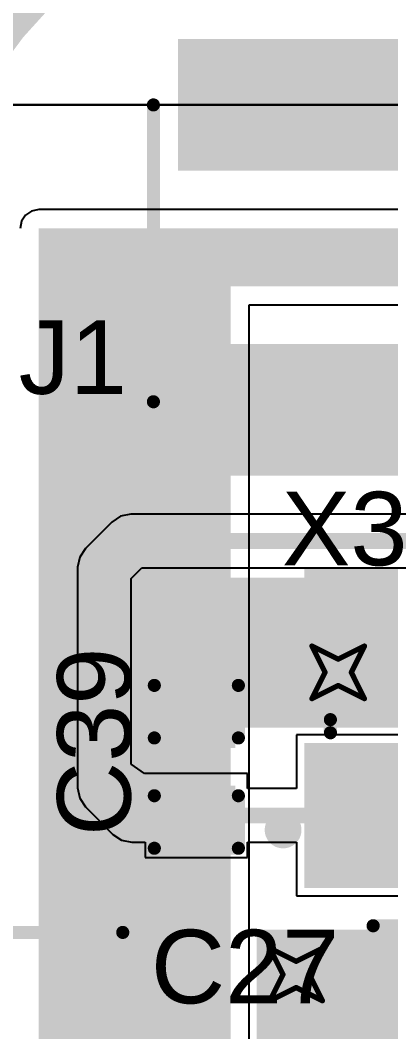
# Model space of a CAD drawing. Header units: inches. Extents: x -8 to 384, y -12 to 64.
# Drawn here: x -2.29 to 1.3, y 17.94 to 27.72 of the extents above; entities that cross this region are included whole.
import ezdxf

# ---------------------------------------------------------------- set-up
doc = ezdxf.new("R2010")
doc.units = ezdxf.units.IN
for name, color, linetype in [('Board_outline', 216, 'Continuous'), ('Bottom Layer', 5, 'Continuous'), ('Drill Drawing', 1, 'Continuous'), ('Top Layer', 1, 'Continuous'), ('Top Overlay', 2, 'Continuous'), ('Top Paste', 8, 'Continuous'), ('Top Solder', 216, 'Continuous'), ('Via Holes', 16, 'Continuous')]:
    doc.layers.add(name, color=color, linetype=linetype)
doc.styles.add('Arial', font='', dxfattribs={"height": 0.2})
doc.styles.get('Arial').set_extended_font_data('Arial')

# ---------------------------------------------------------------- blocks, each defined once
blk = doc.blocks.new('HC_FPC_05_20_15RLTAG_6')
at = {"layer": 'Top Overlay', "const_width": 0.127}
for points in [[(-3.906, 1.3971), (-5.5199, 1.3971)], [(-5.5199, -0.0688), (-5.5199, 1.3971)]]:
    blk.add_lwpolyline(points, dxfattribs=at)
at = {"layer": 'Top Overlay', "const_width": 0.0635}
blk.add_lwpolyline([(-5.5517, 1.3971, 1), (-5.4882, 1.3971, 1)], format="xyb", close=True, dxfattribs=at)
blk.add_lwpolyline([(-5.5517, 1.3971, 1), (-5.4882, 1.3971, 1)], format="xyb", close=True, dxfattribs=at)
blk = doc.blocks.new('XC32M4_32_000_F12NLDT_7')
at = {"layer": 'Top Layer'}
for points in [[(-1.8, 1.45), (-0.5, 1.45), (-0.5, 0.25), (-1.8, 0.25)], [(0.5, 1.45), (1.8, 1.45), (1.8, 0.25), (0.5, 0.25)], [(-1.8, -0.25), (-0.5, -0.25), (-0.5, -1.45), (-1.8, -1.45)], [(0.5, -0.25), (1.8, -0.25), (1.8, -1.45), (0.5, -1.45)]]:
    blk.add_hatch(color=1, dxfattribs=at).paths.add_polyline_path(points)
at = {"layer": 'Top Paste'}
for points in [[(-1.8, 1.45), (-0.5, 1.45), (-0.5, 0.25), (-1.8, 0.25)], [(0.5, 1.45), (1.8, 1.45), (1.8, 0.25), (0.5, 0.25)], [(-1.8, -0.25), (-0.5, -0.25), (-0.5, -1.45), (-1.8, -1.45)], [(0.5, -0.25), (1.8, -0.25), (1.8, -1.45), (0.5, -1.45)]]:
    blk.add_hatch(color=8, dxfattribs=at).paths.add_polyline_path(points)
at = {"layer": 'Top Solder'}
for points in [[(-1.9016, 1.5516), (-0.3984, 1.5516), (-0.3984, 0.1484), (-1.9016, 0.1484)], [(0.3984, 1.5516), (1.9016, 1.5516), (1.9016, 0.1484), (0.3984, 0.1484)], [(-1.9016, -0.1484), (-0.3984, -0.1484), (-0.3984, -1.5516), (-1.9016, -1.5516)], [(0.3984, -0.1484), (1.9016, -0.1484), (1.9016, -1.5516), (0.3984, -1.5516)]]:
    blk.add_hatch(color=216, dxfattribs=at).paths.add_polyline_path(points)
at = {"layer": 'Top Overlay', "const_width": 0.127}
for points in [[(-0.2024, 1.2954), (0.204, 1.2954)], [(-1.6502, -0.0508), (-1.6502, 0.0762)], [(1.6264, -0.0508), (1.6264, 0.0762)], [(-0.2024, -1.2954), (0.204, -1.2954)]]:
    blk.add_lwpolyline(points, dxfattribs=at)
at = {"layer": 'Top Overlay'}
for points, const_width in [([(-0.2341, 1.2954, 1), (-0.1706, 1.2954, 1)], 0.0635), ([(0.1723, 1.2954, 1), (0.2358, 1.2954, 1)], 0.0635), ([(-1.6819, 0.0762, 1), (-1.6184, 0.0762, 1)], 0.0635), ([(1.5947, 0.0762, 1), (1.6582, 0.0762, 1)], 0.0635), ([(-1.6819, -0.0508, 1), (-1.6184, -0.0508, 1)], 0.0635), ([(1.5947, -0.0508, 1), (1.6582, -0.0508, 1)], 0.0635), ([(-2.0566, -0.9906, 1), (-2.1582, -0.9906, 1)], 0.254), ([(-2.2217, -0.9906, 1), (-2.0947, -0.9906, 1)], 0.127), ([(-2.1201, -0.9906, 1), (-1.9931, -0.9906, 1)], 0.127), ([(-0.2341, -1.2954, 1), (-0.1706, -1.2954, 1)], 0.0635), ([(0.1723, -1.2954, 1), (0.2358, -1.2954, 1)], 0.0635)]:
    blk.add_lwpolyline(points, format="xyb", close=True, dxfattribs=dict(at, const_width=const_width))
blk = doc.blocks.new('C___0402_23')
at = {"layer": 'Top Layer'}
for points in [[(-0.6985, -0.3175), (-0.6985, 0.3175), (-0.2413, 0.3175), (-0.2413, -0.3175)], [(0.2413, -0.3175), (0.2413, 0.3175), (0.6985, 0.3175), (0.6985, -0.3175)]]:
    blk.add_hatch(color=1, dxfattribs=at).paths.add_polyline_path(points)
at = {"layer": 'Top Paste'}
for points in [[(-0.6985, -0.3175), (-0.6985, 0.3175), (-0.2413, 0.3175), (-0.2413, -0.3175)], [(0.2413, -0.3175), (0.2413, 0.3175), (0.6985, 0.3175), (0.6985, -0.3175)]]:
    blk.add_hatch(color=8, dxfattribs=at).paths.add_polyline_path(points)
at = {"layer": 'Top Solder'}
for points in [[(-0.7585, -0.3775), (-0.7585, 0.3775), (-0.1813, 0.3775), (-0.1813, -0.3775)], [(0.1813, -0.3775), (0.1813, 0.3775), (0.7585, 0.3775), (0.7585, -0.3775)]]:
    blk.add_hatch(color=216, dxfattribs=at).paths.add_polyline_path(points)
at = {"layer": 'Top Overlay', "const_width": 0.127}
for points in [[(-0.7874, -0.4064), (-0.7874, 0.4064)], [(-0.2794, 0.4064), (-0.7874, 0.4064)], [(0.7874, 0.4064), (0.2794, 0.4064)], [(0.7874, -0.4064), (0.7874, 0.4064)], [(-0.2794, -0.4064), (-0.7874, -0.4064)], [(0.7874, -0.4064), (0.2794, -0.4064)]]:
    blk.add_lwpolyline(points, dxfattribs=at)
at = {"layer": 'Top Overlay', "const_width": 0.0635}
for points in [[(-0.8191, 0.4064, 1), (-0.7556, 0.4064, 1)], [(-0.8191, 0.4064, 1), (-0.7556, 0.4064, 1)], [(-0.3111, 0.4064, 1), (-0.2477, 0.4064, 1)], [(0.2477, 0.4064, 1), (0.3111, 0.4064, 1)], [(0.7556, 0.4064, 1), (0.8191, 0.4064, 1)], [(0.7556, 0.4064, 1), (0.8191, 0.4064, 1)], [(-0.8191, -0.4064, 1), (-0.7556, -0.4064, 1)], [(-0.8191, -0.4064, 1), (-0.7556, -0.4064, 1)], [(-0.3111, -0.4064, 1), (-0.2477, -0.4064, 1)], [(0.2477, -0.4064, 1), (0.3111, -0.4064, 1)], [(0.7556, -0.4064, 1), (0.8191, -0.4064, 1)], [(0.7556, -0.4064, 1), (0.8191, -0.4064, 1)]]:
    blk.add_lwpolyline(points, format="xyb", close=True, dxfattribs=at)
blk = doc.blocks.new('X322516MOB4SI_41')
at = {"layer": 'Top Layer'}
for points in [[(-1.8, 1.45), (-0.4, 1.45), (-0.4, 0.25), (-1.8, 0.25)], [(0.4, 1.45), (1.8, 1.45), (1.8, 0.25), (0.4, 0.25)], [(-1.8, -0.25), (-0.4, -0.25), (-0.4, -1.45), (-1.8, -1.45)], [(0.4, -0.25), (1.8, -0.25), (1.8, -1.45), (0.4, -1.45)]]:
    blk.add_hatch(color=1, dxfattribs=at).paths.add_polyline_path(points)
at = {"layer": 'Top Paste'}
for points in [[(-1.8, 1.45), (-0.4, 1.45), (-0.4, 0.25), (-1.8, 0.25)], [(0.4, 1.45), (1.8, 1.45), (1.8, 0.25), (0.4, 0.25)], [(-1.8, -0.25), (-0.4, -0.25), (-0.4, -1.45), (-1.8, -1.45)], [(0.4, -0.25), (1.8, -0.25), (1.8, -1.45), (0.4, -1.45)]]:
    blk.add_hatch(color=8, dxfattribs=at).paths.add_polyline_path(points)
at = {"layer": 'Top Solder'}
for points in [[(-1.9016, 1.5516), (-0.2984, 1.5516), (-0.2984, 0.1484), (-1.9016, 0.1484)], [(0.2984, 1.5516), (1.9016, 1.5516), (1.9016, 0.1484), (0.2984, 0.1484)], [(-1.9016, -0.1484), (-0.2984, -0.1484), (-0.2984, -1.5516), (-1.9016, -1.5516)], [(0.2984, -0.1484), (1.9016, -0.1484), (1.9016, -1.5516), (0.2984, -1.5516)]]:
    blk.add_hatch(color=216, dxfattribs=at).paths.add_polyline_path(points)
at = {"layer": 'Top Overlay', "const_width": 0.127}
for points in [[(-1.8796, -1.524), (-1.8796, 1.524)], [(-1.8796, 1.524), (1.8796, 1.524)], [(1.8796, -1.524), (1.8796, 1.524)], [(-1.8796, -1.524), (1.8796, -1.524)]]:
    blk.add_lwpolyline(points, dxfattribs=at)
at = {"layer": 'Top Overlay'}
for points, const_width in [([(-1.9114, 1.524, 1), (-1.8478, 1.524, 1)], 0.0635), ([(-1.9114, 1.524, 1), (-1.8478, 1.524, 1)], 0.0635), ([(1.8478, 1.524, 1), (1.9114, 1.524, 1)], 0.0635), ([(1.8478, 1.524, 1), (1.9114, 1.524, 1)], 0.0635), ([(-2.0828, -1.4224, 1), (-2.1844, -1.4224, 1)], 0.254), ([(-2.2479, -1.4224, 1), (-2.1209, -1.4224, 1)], 0.127), ([(-2.1463, -1.4224, 1), (-2.0193, -1.4224, 1)], 0.127), ([(-1.9114, -1.524, 1), (-1.8478, -1.524, 1)], 0.0635), ([(-1.9114, -1.524, 1), (-1.8478, -1.524, 1)], 0.0635), ([(1.8478, -1.524, 1), (1.9114, -1.524, 1)], 0.0635), ([(1.8478, -1.524, 1), (1.9114, -1.524, 1)], 0.0635)]:
    blk.add_lwpolyline(points, format="xyb", close=True, dxfattribs=dict(at, const_width=const_width))
blk = doc.blocks.new('U_FL_R_SMT_1_80__71')
at = {"layer": 'Top Layer'}
for points in [[(-2.01, 2.125), (-0.94, 2.125), (-0.94, -0.075), (-2.01, -0.075)], [(0.94, 2.125), (2.01, 2.125), (2.01, -0.075), (0.94, -0.075)], [(-0.51, -0.3884), (0.51, -0.3884), (0.51, -1.4584), (-0.51, -1.4584)]]:
    blk.add_hatch(color=1, dxfattribs=at).paths.add_polyline_path(points)
at = {"layer": 'Top Paste'}
for points in [[(-2.01, 2.125), (-0.94, 2.125), (-0.94, -0.075), (-2.01, -0.075)], [(0.94, 2.125), (2.01, 2.125), (2.01, -0.075), (0.94, -0.075)], [(-0.51, -0.3884), (0.51, -0.3884), (0.51, -1.4584), (-0.51, -1.4584)]]:
    blk.add_hatch(color=8, dxfattribs=at).paths.add_polyline_path(points)
at = {"layer": 'Top Solder'}
for points in [[(-2.1116, 2.2266), (-0.8384, 2.2266), (-0.8384, -0.1766), (-2.1116, -0.1766)], [(0.8384, 2.2266), (2.1116, 2.2266), (2.1116, -0.1766), (0.8384, -0.1766)], [(-0.6116, -0.2868), (0.6116, -0.2868), (0.6116, -1.56), (-0.6116, -1.56)]]:
    blk.add_hatch(color=216, dxfattribs=at).paths.add_polyline_path(points)
at = {"layer": 'Top Overlay', "const_width": 0.127}
for points in [[(1.4732, 2.4638), (-1.397, 2.4638)], [(-1.524, -0.2794), (-1.524, -0.7366)], [(1.5748, -0.2794), (1.5748, -0.7366)], [(-1.524, -0.7366), (-0.7874, -0.7366)], [(1.5748, -0.7366), (0.8382, -0.7366)]]:
    blk.add_lwpolyline(points, dxfattribs=at)
at = {"layer": 'Top Overlay', "const_width": 0.0635}
for points in [[(-1.4287, 2.4638, 1), (-1.3652, 2.4638, 1)], [(1.4414, 2.4638, 1), (1.5049, 2.4638, 1)], [(-1.5558, -0.2794, 1), (-1.4923, -0.2794, 1)], [(1.5431, -0.2794, 1), (1.6066, -0.2794, 1)], [(-1.5558, -0.7366, 1), (-1.4923, -0.7366, 1)], [(-1.5558, -0.7366, 1), (-1.4923, -0.7366, 1)], [(-0.8192, -0.7366, 1), (-0.7557, -0.7366, 1)], [(0.8065, -0.7366, 1), (0.87, -0.7366, 1)], [(1.5431, -0.7366, 1), (1.6066, -0.7366, 1)], [(1.5431, -0.7366, 1), (1.6066, -0.7366, 1)]]:
    blk.add_lwpolyline(points, format="xyb", close=True, dxfattribs=at)

msp = doc.modelspace()

# ---------------------------------------------------------------- hatches: boundary and pattern name
at = {"layer": 'Bottom Layer'}
for points in [[(-2.1082, 25.146), (12.573, 25.146), (12.573, 25.7048), (-2.1082, 25.7048)], [(-2.1082, 15.9258), (-0.254, 15.9258), (-0.254, 25.527), (-2.1082, 25.527)]]:
    msp.add_hatch(color=5, dxfattribs=at).paths.add_polyline_path(points)
h = msp.add_hatch(color=5, dxfattribs=at)
edge = h.paths.add_edge_path()
edge.add_arc((0.7874, 21.4122), 0.3, 0, 360)
h = msp.add_hatch(color=5, dxfattribs=at)
edge = h.paths.add_edge_path()
edge.add_arc((0.381, 18.4912), 0.3, 0, 360)
at = {"layer": 'Top Layer'}
for points in [[(-0.9144, 20.8788), (1.9304, 20.8788), (1.9304, 22.3266), (-0.9144, 22.3266)], [(0, 17.5006), (2.8448, 17.5006), (2.8448, 18.923), (0, 18.923)]]:
    msp.add_hatch(color=1, dxfattribs=at).paths.add_polyline_path(points)
h = msp.add_hatch(color=1, dxfattribs=at)
edge = h.paths.add_edge_path()
edge.add_arc((0.7874, 21.4122), 0.3, 0, 360)
h = msp.add_hatch(color=1, dxfattribs=at)
edge = h.paths.add_edge_path()
edge.add_arc((0.381, 18.4912), 0.3, 0, 360)
at = {"layer": 'Via Holes'}
h = msp.add_hatch(color=7, dxfattribs=at)
edge = h.paths.add_edge_path()
edge.add_arc((0.7874, 21.4122), 0.15, 0, 360)
h = msp.add_hatch(color=7, dxfattribs=at)
edge = h.paths.add_edge_path()
edge.add_arc((0.381, 18.4912), 0.15, 0, 360)

# ---------------------------------------------------------------- linework, layer by layer
at = {"layer": 'Board_outline', "const_width": 0.254}
msp.add_lwpolyline([(37.5368, 13.3604, 1), (-7.4632, 13.3604, 1)], format="xyb", close=True, dxfattribs=at)
at = {"layer": 'Bottom Layer'}
for p, q in [((33.401, 26.8986), (-3.2258, 26.8986)), ((-2.6287, 26.8986), (32.7023, 26.8986)), ((-2.2364, 25.833), (-2.2757, 25.7742)), ((-2.1776, 25.8723), (-2.2364, 25.833)), ((-2.1082, 25.8861), (-2.1776, 25.8723)), ((12.573, 25.8861), (-2.1082, 25.8861)), ((-2.2757, 25.7742), (-2.2895, 25.7048)), ((-0.0727, 15.9258), (-0.0727, 24.9647)), ((-0.0727, 24.9647), (11.8329, 24.9647))]:
    msp.add_line(p, q, dxfattribs=at)
at = {"layer": 'Drill Drawing', "const_width": 0.0508}
for points in [[(0.5334, 21.6662), (0.7874, 21.5392)], [(0.5334, 21.6662), (0.6604, 21.4122)], [(0.7874, 21.5392), (1.0414, 21.6662)], [(0.9144, 21.4122), (1.0414, 21.6662)], [(0.5334, 21.1582), (0.6604, 21.4122)], [(0.9144, 21.4122), (1.0414, 21.1582)], [(0.5334, 21.1582), (0.7874, 21.2852)], [(0.7874, 21.2852), (1.0414, 21.1582)], [(0.127, 18.7452), (0.381, 18.6182)], [(0.127, 18.7452), (0.254, 18.4912)], [(0.381, 18.6182), (0.635, 18.7452)], [(0.508, 18.4912), (0.635, 18.7452)], [(0.127, 18.2372), (0.254, 18.4912)], [(0.508, 18.4912), (0.635, 18.2372)], [(0.127, 18.2372), (0.381, 18.3642)], [(0.381, 18.3642), (0.635, 18.2372)]]:
    msp.add_lwpolyline(points, dxfattribs=at)
at = {"layer": 'Drill Drawing', "const_width": 0.0254}
for points in [[(0.5207, 21.6662, 1), (0.5461, 21.6662, 1)], [(0.5207, 21.6662, 1), (0.5461, 21.6662, 1)], [(1.0287, 21.6662, 1), (1.0541, 21.6662, 1)], [(1.0287, 21.6662, 1), (1.0541, 21.6662, 1)], [(0.7747, 21.5392, 1), (0.8001, 21.5392, 1)], [(0.7747, 21.5392, 1), (0.8001, 21.5392, 1)], [(0.6477, 21.4122, 1), (0.6731, 21.4122, 1)], [(0.6477, 21.4122, 1), (0.6731, 21.4122, 1)], [(0.9017, 21.4122, 1), (0.9271, 21.4122, 1)], [(0.9017, 21.4122, 1), (0.9271, 21.4122, 1)], [(0.7747, 21.2852, 1), (0.8001, 21.2852, 1)], [(0.7747, 21.2852, 1), (0.8001, 21.2852, 1)], [(0.5207, 21.1582, 1), (0.5461, 21.1582, 1)], [(0.5207, 21.1582, 1), (0.5461, 21.1582, 1)], [(1.0287, 21.1582, 1), (1.0541, 21.1582, 1)], [(1.0287, 21.1582, 1), (1.0541, 21.1582, 1)], [(0.1143, 18.7452, 1), (0.1397, 18.7452, 1)], [(0.1143, 18.7452, 1), (0.1397, 18.7452, 1)], [(0.6223, 18.7452, 1), (0.6477, 18.7452, 1)], [(0.6223, 18.7452, 1), (0.6477, 18.7452, 1)], [(0.3683, 18.6182, 1), (0.3937, 18.6182, 1)], [(0.3683, 18.6182, 1), (0.3937, 18.6182, 1)], [(0.2413, 18.4912, 1), (0.2667, 18.4912, 1)], [(0.2413, 18.4912, 1), (0.2667, 18.4912, 1)], [(0.4953, 18.4912, 1), (0.5207, 18.4912, 1)], [(0.4953, 18.4912, 1), (0.5207, 18.4912, 1)], [(0.3683, 18.3642, 1), (0.3937, 18.3642, 1)], [(0.3683, 18.3642, 1), (0.3937, 18.3642, 1)], [(0.1143, 18.2372, 1), (0.1397, 18.2372, 1)], [(0.1143, 18.2372, 1), (0.1397, 18.2372, 1)], [(0.6223, 18.2372, 1), (0.6477, 18.2372, 1)], [(0.6223, 18.2372, 1), (0.6477, 18.2372, 1)]]:
    msp.add_lwpolyline(points, format="xyb", close=True, dxfattribs=at)
at = {"layer": 'Top Layer'}
for p, q in [((33.401, 26.8986), (-3.2258, 26.8986)), ((-2.6287, 26.8986), (8.9285, 26.8986)), ((-1.3183, 22.9215), (-1.4023, 22.8653)), ((-1.2192, 22.9412), (-1.3183, 22.9215)), ((5.6077, 22.9412), (-1.2192, 22.9412)), ((-1.4023, 22.8653), (-1.6563, 22.6113)), ((-1.6563, 22.6113), (-1.7125, 22.5273)), ((-1.7125, 22.5273), (-1.7322, 22.4282)), ((-1.7322, 22.4282), (-1.7322, 20.2946)), ((-1.2142, 22.3209), (-1.1119, 22.4232)), ((-1.1119, 22.4232), (2.6844, 22.4232)), ((-1.2142, 20.5251), (-1.2142, 22.3209)), ((2.04, 20.8066), (0.3844, 20.8066)), ((0.3844, 20.8066), (0.3844, 20.2878)), ((-1.0872, 20.4327), (-1.2142, 20.5251)), ((-1.0795, 20.4352), (-1.0872, 20.4327)), ((-0.0889, 20.4352), (-1.0795, 20.4352)), ((-1.0795, 20.4352), (-1.0795, 20.4352)), ((-0.0889, 20.2878), (-0.0889, 20.4352)), ((-1.7322, 20.2946), (-1.7125, 20.1955)), ((0.3844, 20.2878), (-0.0889, 20.2878)), ((-1.7125, 20.1955), (-1.6563, 20.1115)), ((-1.6563, 20.1115), (-1.3905, 19.8457)), ((-1.3905, 19.8457), (-1.3065, 19.7895)), ((-1.3065, 19.7895), (-1.2074, 19.7698)), ((-1.2074, 19.7698), (-1.0795, 19.7698)), ((-1.0795, 19.7698), (-1.0795, 19.6224)), ((-0.0889, 19.6224), (-0.0889, 19.7698)), ((-0.0889, 19.7698), (0.3844, 19.7698)), ((0.3844, 19.7698), (0.3844, 19.251)), ((-1.0795, 19.6224), (-0.0889, 19.6224)), ((0.3844, 19.251), (2.04, 19.251))]:
    msp.add_line(p, q, dxfattribs=at)
for points, const_width in [([(-1.4732, 22.4282), (-1.2192, 22.6822)], 0.1524), ([(-1.2192, 22.6822), (5.715, 22.6822)], 0.1524), ([(-1.4732, 20.2946), (-1.4732, 22.4282)], 0.1524), ([(1.1684, 21.8948), (1.1684, 22.2118)], 0.2032), ([(1.2122, 21.7288), (1.5828, 21.4082)], 0.5588), ([(-1.4732, 20.2946), (-1.2074, 20.0288)], 0.1524), ([(-1.2074, 20.0288), (-0.5842, 20.0288)], 0.1524), ([(-0.5842, 20.0288), (1.2122, 20.0288)], 0.1524)]:
    msp.add_lwpolyline(points, dxfattribs=dict(at, const_width=const_width))
for points, const_width in [([(-1.2573, 22.6822, 1), (-1.1811, 22.6822, 1)], 0.0762), ([(-1.2573, 22.6822, 1), (-1.1811, 22.6822, 1)], 0.0762), ([(-1.5113, 22.4282, 1), (-1.4351, 22.4282, 1)], 0.0762), ([(-1.5113, 22.4282, 1), (-1.4351, 22.4282, 1)], 0.0762), ([(1.1176, 22.2118, 1), (1.2192, 22.2118, 1)], 0.1016), ([(1.0725, 21.7288, 1), (1.3519, 21.7288, 1)], 0.2794), ([(1.1176, 21.8948, 1), (1.2192, 21.8948, 1)], 0.1016), ([(-1.5113, 20.2946, 1), (-1.4351, 20.2946, 1)], 0.0762), ([(-1.5113, 20.2946, 1), (-1.4351, 20.2946, 1)], 0.0762), ([(-1.2455, 20.0288, 1), (-1.1693, 20.0288, 1)], 0.0762), ([(-1.2455, 20.0288, 1), (-1.1693, 20.0288, 1)], 0.0762), ([(-0.6223, 20.0288, 1), (-0.5461, 20.0288, 1)], 0.0762), ([(-0.6223, 20.0288, 1), (-0.5461, 20.0288, 1)], 0.0762), ([(1.1741, 20.0288, 1), (1.2503, 20.0288, 1)], 0.0762)]:
    msp.add_lwpolyline(points, format="xyb", close=True, dxfattribs=dict(at, const_width=const_width))

# ---------------------------------------------------------------- block references
for name, p, rotation in [('U_FL_R_SMT_1_80__71', (1.4642, 25.4254), 90), ('C___0402_23', (-0.5842, 20.4987), 270), ('HC_FPC_05_20_15RLTAG_6', (-2.693, 13.3777), 270)]:
    msp.add_blockref(name, p, dxfattribs=dict(rotation=rotation))
for name, p in [('XC32M4_32_000_F12NLDT_7', (2.3622, 20.8788)), ('X322516MOB4SI_41', (3.005, 17.438))]:
    msp.add_blockref(name, p)

# ---------------------------------------------------------------- texts
at = {"layer": 'Top Overlay', "style": 'Arial'}
for s, p in [('J1', (-2.3028, 24.1047)), ('X3', (0.2428, 22.4468)), ('C27', (-1.0242, 18.2119))]:
    msp.add_text(s, height=0.7112, dxfattribs=at).set_placement(p)
msp.add_text('C39', height=0.7112, rotation=90, dxfattribs=at).set_placement((-1.2193, 19.8292))

doc.saveas('drawing.dxf')
